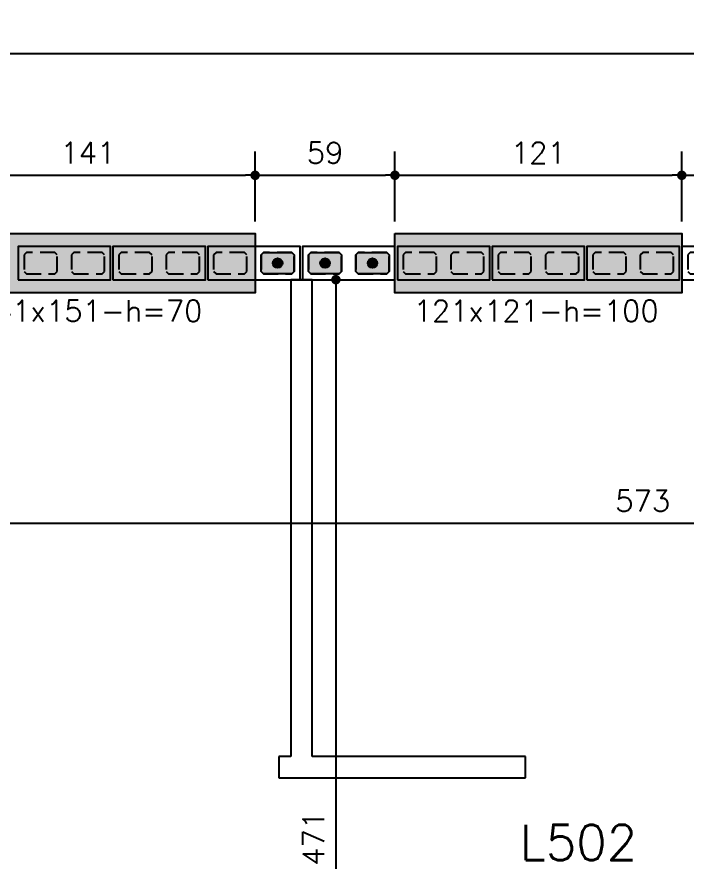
# Model space of a CAD drawing. Extents: x -14651 to 3487, y -4567 to -809.
# Drawn here: x 914 to 1196.8, y -1274.1 to -917.8 of the extents above; entities that cross this region are included whole.
import ezdxf
from ezdxf.enums import TextEntityAlignment as Align

# ---------------------------------------------------------------- set-up
doc = ezdxf.new("R2010")
doc.units = 0
doc.header["$LTSCALE"] = 25
doc.linetypes.add('DASHED2', pattern=[0.375, 0.25, -0.125])
for name, color, linetype in [('213', 252, 'Continuous'), ('241', 2, 'Continuous'), ('ABERTURAS', 53, 'Continuous'), ('ALVENARIA NÃO ESTRUTURAL', 242, 'Continuous'), ('Arranque', 14, 'Continuous'), ('COTA', 1, 'Continuous'), ('FERRO', 5, 'Continuous'), ('L-N', 4, 'Continuous'), ('TJANELA', 2, 'Continuous')]:
    doc.layers.add(name, color=color, linetype=linetype)
doc.styles.add('COTA', font='romans.shx')
doc.styles.get("Standard").update_dxf_attribs({"font": 'romans.shx'})
doc.styles.add('Texto1', font='romans.shx', dxfattribs={"height": 9})
doc.dimstyles.new('forma', dxfattribs={"dimscale": 5, "dimtxt": 1.8, "dimasz": 0.8, "dimexe": 2, "dimexo": 1, "dimgap": 1, "dimtad": 1, "dimdec": 1, "dimzin": 9, "dimtxsty": 'COTA', "dimblk1": 'DOT', "dimblk2": 'DOT', "dimsah": 1, "dimcen": 0, "dimdle": 1, "dimclrd": 256, "dimclre": 256, "dimclrt": 2, "dimadec": 0, "dimazin": 0, "dimtfac": 1, "dimtdec": 0, "dimtmove": 0, "dimatfit": 3, "dimfxl": 1, "dimtolj": 1, "dimtzin": 0, "dimarcsym": 0})

# ---------------------------------------------------------------- blocks, each defined once
blk = doc.blocks.new('P4015', base_point=(5842102.11612, -8124149.02973))
blk.add_lwpolyline([(5842082.61612, -8124156.02973), (5842121.61612, -8124156.02973), (5842121.61612, -8124142.02973), (5842082.61612, -8124142.02973), (5842082.61612, -8124156.02973)])
at = {"color": 1, "linetype": 'DASHED2'}
for points in [[(5842085.11612, -8124152.52973), (5842086.11612, -8124153.52973), (5842098.11612, -8124153.52973), (5842099.11612, -8124152.52973), (5842099.11612, -8124145.52973), (5842098.11612, -8124144.52973), (5842086.11612, -8124144.52973), (5842085.11612, -8124145.52973), (5842085.11612, -8124152.52973)], [(5842105.11612, -8124152.52973), (5842106.11612, -8124153.52973), (5842118.11612, -8124153.52973), (5842119.11612, -8124152.52973), (5842119.11612, -8124145.52973), (5842118.11612, -8124144.52973), (5842106.11612, -8124144.52973), (5842105.11612, -8124145.52973), (5842105.11612, -8124152.52973)]]:
    blk.add_lwpolyline(points, dxfattribs=at)
blk = doc.blocks.new('GR-1409')
at = {"layer": '213'}
h = blk.add_hatch(color=256, dxfattribs=at)
h.paths.add_polyline_path([(-6, 4.5), (-7, 3.5), (-7, -3.5), (-6, -4.5), (6, -4.5), (7, -3.5), (7, 3.5), (6, 4.5)])
h.paths.add_polyline_path([(-2, 0, 1), (2, 0, 1)], flags=16)
at = {"layer": 'Arranque'}
blk.add_hatch(color=256, dxfattribs=at).paths.add_polyline_path([(-2, 0, 1), (2, 0, 1)])
at = {"layer": '213'}
blk.add_lwpolyline([(-7, 3.5), (-6, 4.5), (6, 4.5), (7, 3.5), (7, -3.5), (6, -4.5), (-6, -4.5), (-7, -3.5), (-7, 3.5)], dxfattribs=at)
at = {"layer": 'FERRO', "linetype": 'Continuous'}
blk.add_circle((0, 0), 2, dxfattribs=at)
blk = doc.blocks.new('A$C3139355f')
at = {"layer": 'ALVENARIA NÃO ESTRUTURAL'}
for p, q in [((1182.08, -226.27), (1173.08, -226.27)), ((1173.08, -226.27), (1173.08, -427.27)), ((1182.08, -427.27), (1182.08, -226.27)), ((1173.08, -427.27), (1168.08, -427.27)), ((1168.08, -427.27), (1168.08, -436.27)), ((1272.08, -427.27), (1182.08, -427.27)), ((1272.08, -436.27), (1272.08, -427.27)), ((1168.08, -436.27), (1168.08, -436.27)), ((1168.08, -436.27), (1168.08, -436.27)), ((1168.08, -436.27), (1272.08, -436.27))]:
    blk.add_line(p, q, dxfattribs=at)
blk = doc.blocks.new('_Dot')
at = {"color": 0, "linetype": 'ByBlock', "lineweight": -2}
blk.add_line((-0.5, 0), (-1, 0), dxfattribs=at)
at = {"color": 0, "linetype": 'ByBlock', "const_width": 0.5}
blk.add_lwpolyline([(-0.25, 0, 1), (0.25, 0, 1)], format="xyb", close=True, dxfattribs=at)
blk = doc.blocks.new('*D104')
at = {"layer": 'COTA', "lineweight": -2, "transparency": 16777216}
for p, q in [((873.52, -1004.1), (873.52, -974.6)), ((1014.52, -1004.1), (1014.52, -974.6)), ((877.52, -984.6), (1010.52, -984.6))]:
    blk.add_line(p, q, dxfattribs=at)
at = {"layer": 'Defpoints', "color": 0, "transparency": 16777216}
for p in [(1014.52, -984.6), (873.52, -1009.1), (1014.52, -1009.1)]:
    blk.add_point(p, dxfattribs=at)
at = {"layer": 'COTA', "lineweight": -2, "transparency": 16777216, "xscale": 4, "yscale": 4, "zscale": 4, "rotation": 180}
blk.add_blockref('_Dot', (873.52, -984.6), dxfattribs=at)
at = {"layer": 'COTA', "lineweight": -2, "transparency": 16777216, "xscale": 4, "yscale": 4, "zscale": 4}
blk.add_blockref('_Dot', (1014.52, -984.6), dxfattribs=at)
at = {"layer": 'COTA', "color": 2, "transparency": 16777216, "insert": (944.02, -975.1), "char_height": 9, "attachment_point": 5, "style": 'COTA'}
blk.add_mtext('\\A1;141 ', dxfattribs=at)
blk = doc.blocks.new('*D105')
at = {"layer": 'COTA', "lineweight": -2, "transparency": 16777216}
for p, q in [((1014.52, -1004.1), (1014.52, -974.6)), ((1073.52, -1004.1), (1073.52, -974.6)), ((1018.52, -984.6), (1069.52, -984.6))]:
    blk.add_line(p, q, dxfattribs=at)
at = {"layer": 'Defpoints', "color": 0, "transparency": 16777216}
for p in [(1073.52, -984.6), (1014.52, -1009.1), (1073.52, -1009.1)]:
    blk.add_point(p, dxfattribs=at)
at = {"layer": 'COTA', "lineweight": -2, "transparency": 16777216, "xscale": 4, "yscale": 4, "zscale": 4, "rotation": 180}
blk.add_blockref('_Dot', (1014.52, -984.6), dxfattribs=at)
at = {"layer": 'COTA', "lineweight": -2, "transparency": 16777216, "xscale": 4, "yscale": 4, "zscale": 4}
blk.add_blockref('_Dot', (1073.52, -984.6), dxfattribs=at)
at = {"layer": 'COTA', "color": 2, "transparency": 16777216, "insert": (1044.02, -975.1), "char_height": 9, "attachment_point": 5, "style": 'COTA'}
blk.add_mtext('\\A1;59 ', dxfattribs=at)
blk = doc.blocks.new('*D106')
at = {"layer": 'COTA', "lineweight": -2, "transparency": 16777216}
for p, q in [((1073.52, -1004.1), (1073.52, -974.6)), ((1194.52, -1004.1), (1194.52, -974.6)), ((1077.52, -984.6), (1190.52, -984.6))]:
    blk.add_line(p, q, dxfattribs=at)
at = {"layer": 'Defpoints', "color": 0, "transparency": 16777216}
for p in [(1194.52, -984.6), (1073.52, -1009.1), (1194.52, -1009.1)]:
    blk.add_point(p, dxfattribs=at)
at = {"layer": 'COTA', "lineweight": -2, "transparency": 16777216, "xscale": 4, "yscale": 4, "zscale": 4, "rotation": 180}
blk.add_blockref('_Dot', (1073.52, -984.6), dxfattribs=at)
at = {"layer": 'COTA', "lineweight": -2, "transparency": 16777216, "xscale": 4, "yscale": 4, "zscale": 4}
blk.add_blockref('_Dot', (1194.52, -984.6), dxfattribs=at)
at = {"layer": 'COTA', "color": 2, "transparency": 16777216, "insert": (1134.02, -975.1), "char_height": 9, "attachment_point": 5, "style": 'COTA'}
blk.add_mtext('\\A1;121 ', dxfattribs=at)
blk = doc.blocks.new('*D107')
at = {"layer": 'COTA', "lineweight": -2, "transparency": 16777216}
for p, q in [((1194.52, -1004.1), (1194.52, -974.6)), ((1288.52, -1004.1), (1288.52, -974.6)), ((1198.52, -984.6), (1284.52, -984.6))]:
    blk.add_line(p, q, dxfattribs=at)
at = {"layer": 'Defpoints', "color": 0, "transparency": 16777216}
for p in [(1288.52, -984.6), (1194.52, -1009.1), (1288.52, -1009.1)]:
    blk.add_point(p, dxfattribs=at)
at = {"layer": 'COTA', "lineweight": -2, "transparency": 16777216, "xscale": 4, "yscale": 4, "zscale": 4, "rotation": 180}
blk.add_blockref('_Dot', (1194.52, -984.6), dxfattribs=at)
at = {"layer": 'COTA', "lineweight": -2, "transparency": 16777216, "xscale": 4, "yscale": 4, "zscale": 4}
blk.add_blockref('_Dot', (1288.52, -984.6), dxfattribs=at)
at = {"layer": 'COTA', "color": 2, "transparency": 16777216, "insert": (1241.52, -975.1), "char_height": 9, "attachment_point": 5, "style": 'COTA'}
blk.add_mtext('\\A1;94 ', dxfattribs=at)
blk = doc.blocks.new('*D120')
at = {"layer": 'COTA', "lineweight": -2, "transparency": 16777216}
for p, q in [((449.52, -1009.6), (449.52, -923.24)), ((3258.52, -1009.6), (3258.52, -923.24)), ((453.52, -933.24), (3254.52, -933.24))]:
    blk.add_line(p, q, dxfattribs=at)
at = {"layer": 'Defpoints', "color": 0, "transparency": 16777216}
for p in [(3258.52, -933.24), (449.52, -1014.6), (3258.52, -1014.6)]:
    blk.add_point(p, dxfattribs=at)
at = {"layer": 'COTA', "lineweight": -2, "transparency": 16777216, "xscale": 4, "yscale": 4, "zscale": 4, "rotation": 180}
blk.add_blockref('_Dot', (449.52, -933.24), dxfattribs=at)
at = {"layer": 'COTA', "lineweight": -2, "transparency": 16777216, "xscale": 4, "yscale": 4, "zscale": 4}
blk.add_blockref('_Dot', (3258.52, -933.24), dxfattribs=at)
at = {"layer": 'COTA', "color": 2, "transparency": 16777216, "insert": (1854.02, -923.74), "char_height": 9, "attachment_point": 5, "style": 'COTA'}
blk.add_mtext('\\A1;2809 ', dxfattribs=at)
blk = doc.blocks.new('*D164')
at = {"layer": 'COTA', "lineweight": -2, "transparency": 16777216}
for p, q in [((1028.78, -1028.6), (1058.61, -1028.6)), ((1048.61, -1032.6), (1048.61, -1495.6)), ((1028.78, -1499.6), (1058.61, -1499.6))]:
    blk.add_line(p, q, dxfattribs=at)
at = {"layer": 'Defpoints', "color": 0, "transparency": 16777216}
for p in [(1023.78, -1028.6), (1023.78, -1499.6), (1048.61, -1499.6)]:
    blk.add_point(p, dxfattribs=at)
at = {"layer": 'COTA', "lineweight": -2, "transparency": 16777216, "xscale": 4, "yscale": 4, "zscale": 4}
for p, rotation in [((1048.61, -1028.6), 90), ((1048.61, -1499.6), 270)]:
    blk.add_blockref('_Dot', p, dxfattribs=dict(at, rotation=rotation))
at = {"layer": 'COTA', "color": 2, "transparency": 16777216, "insert": (1039.11, -1264.1), "char_height": 9, "attachment_point": 5, "rotation": 90, "style": 'COTA'}
blk.add_mtext('\\A1;471 ', dxfattribs=at)
blk = doc.blocks.new('*D215')
at = {"layer": 'COTA', "lineweight": -2, "transparency": 16777216}
for p, q in [((891.52, -1178.6), (891.52, -1121.29)), ((1464.52, -1160.82), (1464.52, -1121.29)), ((895.52, -1131.29), (1460.52, -1131.29))]:
    blk.add_line(p, q, dxfattribs=at)
at = {"layer": 'Defpoints', "color": 0, "transparency": 16777216}
for p in [(1464.52, -1131.29), (1464.52, -1165.82), (891.52, -1183.6)]:
    blk.add_point(p, dxfattribs=at)
at = {"layer": 'COTA', "lineweight": -2, "transparency": 16777216, "xscale": 4, "yscale": 4, "zscale": 4, "rotation": 180}
blk.add_blockref('_Dot', (891.52, -1131.29), dxfattribs=at)
at = {"layer": 'COTA', "lineweight": -2, "transparency": 16777216, "xscale": 4, "yscale": 4, "zscale": 4}
blk.add_blockref('_Dot', (1464.52, -1131.29), dxfattribs=at)
at = {"layer": 'COTA', "color": 2, "transparency": 16777216, "insert": (1178.02, -1121.79), "char_height": 9, "attachment_point": 5, "style": 'COTA'}
blk.add_mtext('\\A1;573 ', dxfattribs=at)

msp = doc.modelspace()

# ---------------------------------------------------------------- hatches: boundary and pattern name
at = {"layer": 'ABERTURAS', "transparency": 33554457}
for points in [[(873.52, -1009.1), (1014.52, -1009.1), (1014.52, -1034.1), (873.52, -1034.1)], [(1073.52, -1009.1), (1194.52, -1009.1), (1194.52, -1034.1), (1073.52, -1034.1)]]:
    msp.add_hatch(color=256, dxfattribs=at).paths.add_polyline_path(points)

# ---------------------------------------------------------------- linework, layer by layer
at = {"layer": 'ABERTURAS'}
for points in [[(873.52, -1009.1), (1014.52, -1009.1), (1014.52, -1034.1), (873.52, -1034.1)], [(1073.52, -1009.1), (1194.52, -1009.1), (1194.52, -1034.1), (1073.52, -1034.1)]]:
    msp.add_lwpolyline(points, close=True, dxfattribs=at)

# ---------------------------------------------------------------- block references
for p in [(1024.02, -1021.6), (1044.02, -1021.6), (1064.02, -1021.6)]:
    msp.add_blockref('GR-1409', p)
at = {"layer": '241'}
for p in [(934.02, -1021.6), (974.02, -1021.6), (1014.02, -1021.6), (1054.02, -1021.6), (1094.02, -1021.6), (1134.02, -1021.6), (1174.02, -1021.6), (1214.02, -1021.6)]:
    msp.add_blockref('P4015', p, dxfattribs=at)
at = {"layer": 'ALVENARIA NÃO ESTRUTURAL'}
msp.add_blockref('A$C3139355f', (-143.56, -802.33), dxfattribs=at)

# ---------------------------------------------------------------- texts
at = {"layer": 'L-N'}
msp.add_text('L502', height=15, dxfattribs=at).set_placement((1126.22, -1273.33))
at = {"layer": 'TJANELA', "style": 'Texto1'}
for s, p in [('141x151-h=70', (944.45, -1046.29)), ('121x121-h=100', (1133.09, -1046.29))]:
    msp.add_text(s, height=9, dxfattribs=at).set_placement(p, align=Align.CENTER)

# ---------------------------------------------------------------- dimensions: what is measured, and where the dimension line sits
at = {"layer": 'COTA'}
for base, p1, p2, picture, middle in [((3258.52, -933.24), (449.52, -1014.6), (3258.52, -1014.6), '*D120', (1854.02, -923.74)), ((1014.52, -984.6), (873.52, -1009.1), (1014.52, -1009.1), '*D104', (944.02, -975.1)), ((1073.52, -984.6), (1014.52, -1009.1), (1073.52, -1009.1), '*D105', (1044.02, -975.1)), ((1194.52, -984.6), (1073.52, -1009.1), (1194.52, -1009.1), '*D106', (1134.02, -975.1)), ((1288.52, -984.6), (1194.52, -1009.1), (1288.52, -1009.1), '*D107', (1241.52, -975.1)), ((1464.52, -1131.29), (891.52, -1183.6), (1464.52, -1165.82), '*D215', (1178.02, -1121.79))]:
    dim = msp.add_linear_dim(base=base, p1=p1, p2=p2, dimstyle='forma', override={"dimpost": ' ', "dimtmove": 1}, dxfattribs=at)
    dim.commit()
    dim.dimension.update_dxf_attribs({"geometry": picture, "text_midpoint": middle})
dim = msp.add_linear_dim(base=(1048.61, -1499.6), p1=(1023.78, -1028.6), p2=(1023.78, -1499.6), angle=90, dimstyle='forma', override={"dimpost": ' '}, dxfattribs=at)
dim.commit()
dim.dimension.update_dxf_attribs({"geometry": '*D164', "text_midpoint": (1039.11, -1264.1)})

doc.saveas('drawing.dxf')
